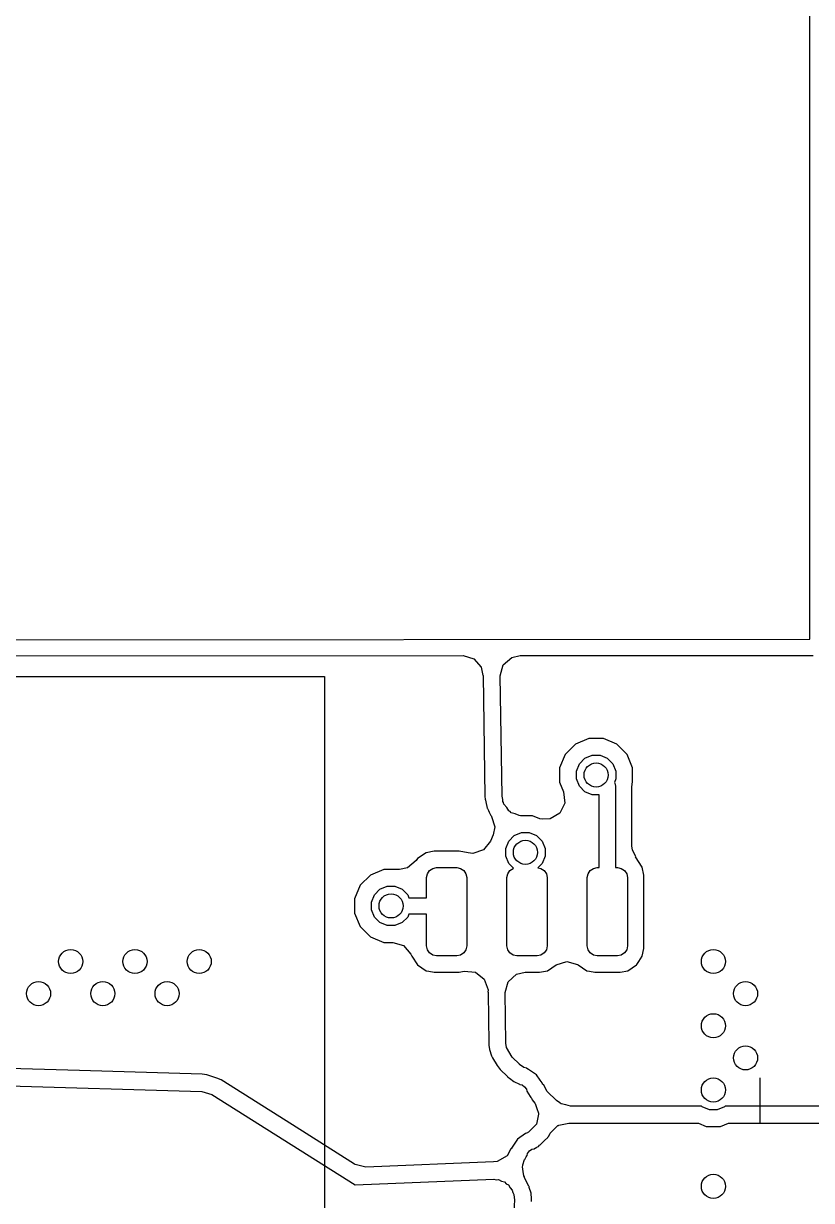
# Model space of a CAD drawing. Extents: x -28 to 25.3, y -6.8 to 48.4.
# Drawn here: x -18.91 to -14.01, y 27.95 to 35.28 of the extents above; entities that cross this region are included whole.
import ezdxf

# ---------------------------------------------------------------- set-up
doc = ezdxf.new("R2010")
doc.units = 0
doc.layers.add('BLACK', color=7, linetype='CONTINUOUS')

msp = doc.modelspace()

# ---------------------------------------------------------------- linework, layer by layer
at = {"layer": 'BLACK', "linetype": 'CONTINUOUS'}
for p, q in [((-14.01547, 31.44826), (-14.01547, 41.81826)), ((-26.415668, 31.441502), (-14.01547, 31.44826)), ((-22.635057, 31.343064), (-16.172959, 31.346585)), ((-16.172959, 31.346585), (-16.105908, 31.326937)), ((-16.105908, 31.326937), (-16.060125, 31.274158)), ((-15.923151, 31.2882), (-15.87106, 31.334764)), ((-15.87106, 31.334764), (-15.817886, 31.346778)), ((-15.817886, 31.346778), (-14.01639, 31.34776)), ((-14.01639, 31.34776), (-14.015606, 31.34776)), ((-14.015606, 31.34776), (-13.995479, 31.34776)), ((-16.060125, 31.274158), (-16.050585, 31.223616)), ((-16.050585, 31.223616), (-16.048954, 31.223641)), ((-16.048954, 31.223641), (-16.0373, 30.469034)), ((-15.941798, 31.220867), (-15.923151, 31.2882)), ((-22.515668, 31.216502), (-17.035668, 31.216502)), ((-17.035668, 31.216502), (-17.035668, 25.936502)), ((-15.930212, 30.470685), (-15.941798, 31.220867)), ((-15.474311, 30.795628), (-15.538194, 30.731745)), ((-15.390843, 30.830202), (-15.474311, 30.795628)), ((-15.390841, 30.830202), (-15.390843, 30.830202)), ((-15.300495, 30.830202), (-15.390841, 30.830202)), ((-15.300494, 30.830202), (-15.300495, 30.830202)), ((-15.217026, 30.795628), (-15.300494, 30.830202)), ((-15.153142, 30.731744), (-15.217026, 30.795628)), ((-15.538194, 30.731745), (-15.572768, 30.648277)), ((-15.415114, 30.707036), (-15.370054, 30.7257)), ((-15.370054, 30.7257), (-15.321282, 30.7257)), ((-15.321282, 30.7257), (-15.276222, 30.707036)), ((-15.118568, 30.648275), (-15.153142, 30.731744)), ((-15.572768, 30.648277), (-15.572768, 30.557928)), ((-15.468266, 30.627488), (-15.449602, 30.672548)), ((-15.449602, 30.672548), (-15.415114, 30.707036)), ((-15.276222, 30.707036), (-15.241734, 30.672548)), ((-15.241734, 30.672548), (-15.22307, 30.627488)), ((-15.118568, 30.557929), (-15.118568, 30.648275)), ((-15.468266, 30.578716), (-15.468266, 30.627488)), ((-15.449602, 30.533656), (-15.468266, 30.578716)), ((-15.22307, 30.578716), (-15.231931, 30.557325)), ((-15.22307, 30.627488), (-15.22307, 30.578716)), ((-15.572768, 30.557928), (-15.547928, 30.497961)), ((-15.547928, 30.497961), (-15.540459, 30.428492)), ((-15.415114, 30.499168), (-15.449602, 30.533656)), ((-15.370054, 30.480504), (-15.415114, 30.499168)), ((-15.231931, 30.557325), (-15.228735, 30.552542)), ((-15.228735, 30.552542), (-15.224868, 30.533102)), ((-15.224868, 30.533102), (-15.224868, 30.026502)), ((-15.122768, 30.524603), (-15.120385, 30.548797)), ((-15.122768, 30.162304), (-15.122768, 30.524603)), ((-15.120385, 30.548797), (-15.118569, 30.557928)), ((-15.118569, 30.557928), (-15.118568, 30.557929)), ((-16.0373, 30.469034), (-16.0373, 30.469032)), ((-16.0373, 30.469032), (-16.035255, 30.451883)), ((-16.035255, 30.451883), (-16.034686, 30.447113)), ((-16.034686, 30.447113), (-16.031967, 30.43506)), ((-16.031967, 30.43506), (-16.031961, 30.435032)), ((-16.031961, 30.435032), (-16.023498, 30.397521)), ((-15.925435, 30.449513), (-15.930212, 30.470685)), ((-15.925538, 30.438825), (-15.925435, 30.449513)), ((-15.921616, 30.43259), (-15.925538, 30.438825)), ((-15.919021, 30.421091), (-15.921616, 30.43259)), ((-15.902098, 30.40156), (-15.919021, 30.421091)), ((-15.540459, 30.428492), (-15.571734, 30.366013)), ((-15.326468, 30.480504), (-15.370054, 30.480504)), ((-15.326468, 30.026502), (-15.326468, 30.480504)), ((-16.023498, 30.397521), (-16.022314, 30.39518)), ((-16.022314, 30.39518), (-16.0197, 30.389676)), ((-16.0197, 30.389676), (-16.016191, 30.381794)), ((-16.016191, 30.381794), (-16.01601, 30.381506)), ((-16.01601, 30.381506), (-16.010308, 30.371424)), ((-16.010308, 30.371424), (-15.999965, 30.35096)), ((-15.999965, 30.35096), (-15.997697, 30.34758)), ((-15.997697, 30.34758), (-15.996771, 30.344641)), ((-15.996771, 30.344641), (-15.99652, 30.344145)), ((-15.99652, 30.344145), (-15.996602, 30.344104)), ((-15.996602, 30.344104), (-15.976693, 30.280942)), ((-15.888336, 30.379683), (-15.902098, 30.40156)), ((-15.879591, 30.375586), (-15.888336, 30.379683)), ((-15.873266, 30.368287), (-15.879591, 30.375586)), ((-15.848472, 30.361007), (-15.873266, 30.368287)), ((-15.825066, 30.350041), (-15.848472, 30.361007)), ((-15.815704, 30.348602), (-15.825066, 30.350041)), ((-15.740495, 30.348602), (-15.815704, 30.348602)), ((-15.696118, 30.330221), (-15.740495, 30.348602)), ((-15.571734, 30.366013), (-15.631822, 30.33036)), ((-15.976693, 30.280942), (-15.986108, 30.231041)), ((-15.681328, 30.327947), (-15.696118, 30.330221)), ((-15.631822, 30.33036), (-15.681328, 30.327947)), ((-15.986108, 30.231041), (-16.002416, 30.19167)), ((-15.889602, 30.190948), (-15.855114, 30.225436)), ((-15.855114, 30.225436), (-15.810054, 30.2441)), ((-15.810054, 30.2441), (-15.761282, 30.2441)), ((-15.761282, 30.2441), (-15.716222, 30.225436)), ((-15.716222, 30.225436), (-15.681734, 30.190948)), ((-16.354379, 30.128602), (-16.402393, 30.119052)), ((-16.196953, 30.128602), (-16.354379, 30.128602)), ((-16.141168, 30.117506), (-16.196953, 30.128602)), ((-16.046257, 30.137267), (-16.112551, 30.115202)), ((-16.002416, 30.19167), (-16.046257, 30.137267)), ((-15.908266, 30.145888), (-15.889602, 30.190948)), ((-15.908266, 30.097116), (-15.908266, 30.145888)), ((-15.681734, 30.190948), (-15.66307, 30.145888)), ((-15.66307, 30.145888), (-15.66307, 30.097116)), ((-15.119934, 30.135946), (-15.122768, 30.162304)), ((-15.097697, 30.095221), (-15.119934, 30.135946)), ((-16.465397, 30.069863), (-16.519009, 30.025058)), ((-16.456839, 30.082673), (-16.465397, 30.069863)), ((-16.402396, 30.119051), (-16.456839, 30.082673)), ((-16.402393, 30.119052), (-16.402396, 30.119051)), ((-16.112551, 30.115202), (-16.141168, 30.117506)), ((-15.889602, 30.052056), (-15.908266, 30.097116)), ((-15.859754, 30.022208), (-15.889602, 30.052056)), ((-15.681734, 30.052056), (-15.708264, 30.025527)), ((-15.66307, 30.097116), (-15.681734, 30.052056)), ((-15.101282, 30.092825), (-15.097697, 30.095221)), ((-15.05812, 30.028231), (-15.101282, 30.092825)), ((-16.750463, 29.98018), (-16.814346, 29.916297)), ((-16.666995, 30.014754), (-16.750463, 29.98018)), ((-16.568499, 30.014754), (-16.666995, 30.014754)), ((-16.519009, 30.025058), (-16.568499, 30.014754)), ((-16.400668, 29.964002), (-16.39591, 29.98792)), ((-16.39591, 29.98792), (-16.382362, 30.008196)), ((-16.382362, 30.008196), (-16.362086, 30.021744)), ((-16.362086, 30.021744), (-16.338168, 30.026502)), ((-16.338168, 30.026502), (-16.213168, 30.026502)), ((-16.213168, 30.026502), (-16.18925, 30.021744)), ((-16.18925, 30.021744), (-16.168974, 30.008196)), ((-16.168974, 30.008196), (-16.155426, 29.98792)), ((-16.155426, 29.98792), (-16.150668, 29.964002)), ((-15.900668, 29.964002), (-15.89591, 29.98792)), ((-15.89591, 29.98792), (-15.882362, 30.008196)), ((-15.882362, 30.008196), (-15.862086, 30.021744)), ((-15.862086, 30.021744), (-15.859754, 30.022208)), ((-15.708264, 30.025527), (-15.68925, 30.021744)), ((-15.68925, 30.021744), (-15.668974, 30.008196)), ((-15.668974, 30.008196), (-15.655426, 29.98792)), ((-15.655426, 29.98792), (-15.650668, 29.964002)), ((-15.400668, 29.964002), (-15.39591, 29.98792)), ((-15.39591, 29.98792), (-15.382362, 30.008196)), ((-15.382362, 30.008196), (-15.362086, 30.021744)), ((-15.362086, 30.021744), (-15.338168, 30.026502)), ((-15.338168, 30.026502), (-15.326468, 30.026502)), ((-15.224868, 30.026502), (-15.213168, 30.026502)), ((-15.213168, 30.026502), (-15.18925, 30.021744)), ((-15.18925, 30.021744), (-15.168974, 30.008196)), ((-15.168974, 30.008196), (-15.155426, 29.98792)), ((-15.155426, 29.98792), (-15.150668, 29.964002)), ((-15.058119, 30.028228), (-15.05812, 30.028231)), ((-15.058118, 30.028226), (-15.058119, 30.028228)), ((-15.048569, 29.980214), (-15.058118, 30.028226)), ((-15.048568, 29.522789), (-15.048569, 29.980214)), ((-16.814346, 29.916297), (-16.84892, 29.832829)), ((-16.691266, 29.891588), (-16.646206, 29.910252)), ((-16.646206, 29.910252), (-16.597434, 29.910252)), ((-16.597434, 29.910252), (-16.552374, 29.891588)), ((-16.400668, 29.838454), (-16.400668, 29.964002)), ((-16.150668, 29.964002), (-16.150668, 29.539002)), ((-15.900668, 29.539002), (-15.900668, 29.964002)), ((-15.650668, 29.964002), (-15.650668, 29.539002)), ((-15.400668, 29.539002), (-15.400668, 29.964002)), ((-15.150668, 29.964002), (-15.150668, 29.539002)), ((-16.84892, 29.832829), (-16.84892, 29.832827)), ((-16.84892, 29.832827), (-16.84892, 29.742481)), ((-16.744418, 29.81204), (-16.725754, 29.8571)), ((-16.725754, 29.8571), (-16.691266, 29.891588)), ((-16.552374, 29.891588), (-16.517886, 29.8571)), ((-16.517886, 29.8571), (-16.510163, 29.838454)), ((-16.510163, 29.838454), (-16.400668, 29.838454)), ((-16.744418, 29.763268), (-16.744418, 29.81204)), ((-16.725754, 29.718208), (-16.744418, 29.763268)), ((-16.84892, 29.742481), (-16.814346, 29.659012)), ((-16.691266, 29.68372), (-16.725754, 29.718208)), ((-16.646206, 29.665056), (-16.691266, 29.68372)), ((-16.552374, 29.68372), (-16.597434, 29.665056)), ((-16.517886, 29.718208), (-16.552374, 29.68372)), ((-16.510163, 29.736854), (-16.517886, 29.718208)), ((-16.400668, 29.736854), (-16.510163, 29.736854)), ((-16.400668, 29.539002), (-16.400668, 29.736854)), ((-16.814346, 29.659012), (-16.750462, 29.595128)), ((-16.597434, 29.665056), (-16.646206, 29.665056)), ((-16.750462, 29.595128), (-16.666993, 29.560554)), ((-16.666993, 29.560554), (-16.666991, 29.560554)), ((-16.666991, 29.560554), (-16.611601, 29.560554)), ((-16.611601, 29.560554), (-16.544562, 29.540869)), ((-16.544562, 29.540869), (-16.498807, 29.488065)), ((-16.39591, 29.515084), (-16.400668, 29.539002)), ((-16.150668, 29.539002), (-16.155426, 29.515084)), ((-15.89591, 29.515084), (-15.900668, 29.539002)), ((-15.650668, 29.539002), (-15.655426, 29.515084)), ((-15.39591, 29.515084), (-15.400668, 29.539002)), ((-15.150668, 29.539002), (-15.155426, 29.515084)), ((-16.498807, 29.488065), (-16.497037, 29.484)), ((-16.497037, 29.484), (-16.493217, 29.474775)), ((-16.493217, 29.474775), (-16.456838, 29.420331)), ((-16.382362, 29.494808), (-16.39591, 29.515084)), ((-16.362086, 29.48126), (-16.382362, 29.494808)), ((-16.338168, 29.476502), (-16.362086, 29.48126)), ((-16.213168, 29.476502), (-16.338168, 29.476502)), ((-16.18925, 29.48126), (-16.213168, 29.476502)), ((-16.168974, 29.494808), (-16.18925, 29.48126)), ((-16.155426, 29.515084), (-16.168974, 29.494808)), ((-15.882362, 29.494808), (-15.89591, 29.515084)), ((-15.862086, 29.48126), (-15.882362, 29.494808)), ((-15.838168, 29.476502), (-15.862086, 29.48126)), ((-15.713168, 29.476502), (-15.838168, 29.476502)), ((-15.68925, 29.48126), (-15.713168, 29.476502)), ((-15.668974, 29.494808), (-15.68925, 29.48126)), ((-15.655426, 29.515084), (-15.668974, 29.494808)), ((-15.382362, 29.494808), (-15.39591, 29.515084)), ((-15.362086, 29.48126), (-15.382362, 29.494808)), ((-15.338168, 29.476502), (-15.362086, 29.48126)), ((-15.213168, 29.476502), (-15.338168, 29.476502)), ((-15.18925, 29.48126), (-15.213168, 29.476502)), ((-15.168974, 29.494808), (-15.18925, 29.48126)), ((-15.155426, 29.515084), (-15.168974, 29.494808)), ((-15.080575, 29.441169), (-15.058118, 29.474778)), ((-15.058118, 29.474778), (-15.048568, 29.522789)), ((-16.456838, 29.420331), (-16.402395, 29.383954)), ((-15.648944, 29.383952), (-15.594559, 29.420292)), ((-15.594559, 29.420292), (-15.527882, 29.441169)), ((-15.527882, 29.441169), (-15.460502, 29.422685)), ((-15.460502, 29.422685), (-15.456778, 29.420291)), ((-15.456778, 29.420291), (-15.402395, 29.383954)), ((-15.148944, 29.383952), (-15.094498, 29.420332)), ((-15.094498, 29.420332), (-15.092925, 29.422685)), ((-15.092925, 29.422685), (-15.080575, 29.441169)), ((-16.402395, 29.383954), (-16.402392, 29.383952)), ((-16.402392, 29.383952), (-16.402389, 29.383952)), ((-16.402389, 29.383952), (-16.402388, 29.383951)), ((-16.402388, 29.383951), (-16.386244, 29.38074)), ((-16.386244, 29.38074), (-16.354381, 29.374402)), ((-16.354381, 29.374402), (-16.196956, 29.374403)), ((-16.196956, 29.374403), (-16.166076, 29.380545)), ((-16.166076, 29.380545), (-16.096487, 29.374318)), ((-16.096487, 29.374318), (-16.04131, 29.331456)), ((-16.04131, 29.331456), (-16.018065, 29.265566)), ((-15.892689, 29.315824), (-15.840598, 29.362389)), ((-15.840598, 29.362389), (-15.787354, 29.374403)), ((-15.787354, 29.374403), (-15.696956, 29.374403)), ((-15.696956, 29.374403), (-15.648944, 29.383952)), ((-15.402395, 29.383954), (-15.402392, 29.383952)), ((-15.402392, 29.383952), (-15.402389, 29.383952)), ((-15.402389, 29.383952), (-15.402388, 29.383951)), ((-15.402388, 29.383951), (-15.386244, 29.38074)), ((-15.386244, 29.38074), (-15.354381, 29.374402)), ((-15.354381, 29.374402), (-15.196956, 29.374403)), ((-15.196956, 29.374403), (-15.148944, 29.383952)), ((-16.018065, 29.265566), (-16.018591, 29.251273)), ((-16.018591, 29.251273), (-16.018176, 29.251249)), ((-16.018176, 29.251249), (-16.018424, 29.246835)), ((-16.018424, 29.246835), (-16.013548, 28.931124)), ((-15.911336, 29.248489), (-15.892689, 29.315824)), ((-15.90646, 28.932782), (-15.911336, 29.248489)), ((-18.560017, 28.761967), (-22.632786, 28.881519)), ((-16.013548, 28.931124), (-16.012765, 28.919762)), ((-16.012765, 28.919762), (-16.012763, 28.919744)), ((-16.012763, 28.919744), (-16.009551, 28.893556)), ((-16.009551, 28.893556), (-15.996493, 28.853909)), ((-15.903248, 28.906594), (-15.90646, 28.932782)), ((-15.868877, 28.845762), (-15.903248, 28.906594)), ((-15.996493, 28.853909), (-15.990011, 28.842437)), ((-15.990011, 28.842437), (-15.96212, 28.793074)), ((-15.823201, 28.801391), (-15.868877, 28.845762)), ((-22.635928, 28.774465), (-17.799514, 28.632496)), ((-17.796369, 28.73955), (-18.560017, 28.761967)), ((-17.796364, 28.739549), (-17.796369, 28.73955)), ((-17.768286, 28.734942), (-17.796364, 28.739549)), ((-17.768277, 28.73494), (-17.768286, 28.734942)), ((-17.705796, 28.715892), (-17.768277, 28.73494)), ((-15.96212, 28.793074), (-15.943509, 28.768948)), ((-15.943509, 28.768948), (-15.943507, 28.768946)), ((-15.943507, 28.768946), (-15.943503, 28.768941)), ((-15.943503, 28.768941), (-15.897827, 28.72457)), ((-15.822905, 28.801105), (-15.823201, 28.801391)), ((-15.822556, 28.800923), (-15.822905, 28.801105)), ((-15.794644, 28.780652), (-15.822556, 28.800923)), ((-15.776972, 28.777075), (-15.794644, 28.780652)), ((-15.777602, 28.77445), (-15.776597, 28.776879)), ((-15.766322, 28.769778), (-15.777602, 28.77445)), ((-15.776597, 28.776879), (-15.776972, 28.777075)), ((-15.71601, 28.736161), (-15.766322, 28.769778)), ((-15.693549, 28.702544), (-15.71601, 28.736161)), ((-17.679913, 28.704047), (-17.705797, 28.715892)), ((-17.705797, 28.715892), (-17.705796, 28.715892)), ((-17.67991, 28.704045), (-17.679913, 28.704047)), ((-17.679908, 28.704044), (-17.67991, 28.704045)), ((-17.235234, 28.423706), (-17.679908, 28.704044)), ((-15.897827, 28.72457), (-15.89762, 28.72437)), ((-15.89762, 28.72437), (-15.897324, 28.724084)), ((-15.897324, 28.724084), (-15.884876, 28.715113)), ((-15.884876, 28.715113), (-15.885491, 28.714265)), ((-15.885491, 28.714265), (-15.857579, 28.693994)), ((-15.857579, 28.693994), (-15.822989, 28.6788)), ((-15.822989, 28.6788), (-15.820003, 28.676712)), ((-15.820003, 28.676712), (-15.818585, 28.675501)), ((-15.818585, 28.675501), (-15.817816, 28.675183)), ((-15.817816, 28.675183), (-15.817331, 28.674844)), ((-15.817331, 28.674844), (-15.806534, 28.672696)), ((-15.806534, 28.672696), (-15.790313, 28.661857)), ((-15.790313, 28.661857), (-15.779474, 28.645636)), ((-15.682393, 28.685849), (-15.693549, 28.702544)), ((-15.682393, 28.685847), (-15.682393, 28.685849)), ((-15.677719, 28.674564), (-15.682393, 28.685847)), ((-15.67403, 28.676093), (-15.677719, 28.674564)), ((-15.649469, 28.632623), (-15.67403, 28.676093)), ((-14.325668, 28.717082), (-14.325668, 28.435922)), ((-17.799514, 28.632496), (-17.737025, 28.613445)), ((-17.737025, 28.613445), (-16.845668, 28.051502)), ((-15.779474, 28.645636), (-15.777238, 28.634393)), ((-15.777238, 28.634393), (-15.777053, 28.634208)), ((-15.777053, 28.634208), (-15.756215, 28.600212)), ((-15.756215, 28.600212), (-15.752015, 28.595211)), ((-15.752015, 28.595211), (-15.748559, 28.59028)), ((-15.748559, 28.59028), (-15.742715, 28.579938)), ((-15.591756, 28.576559), (-15.649469, 28.632623)), ((-15.742715, 28.579938), (-15.727331, 28.559997)), ((-15.727331, 28.559997), (-15.725705, 28.557677)), ((-15.725705, 28.557677), (-15.715393, 28.527149)), ((-15.715393, 28.527149), (-15.703701, 28.497137)), ((-15.572394, 28.561187), (-15.591756, 28.576559)), ((-15.569363, 28.560297), (-15.572394, 28.561187)), ((-15.563198, 28.55582), (-15.569363, 28.560297)), ((-15.533967, 28.549904), (-15.563198, 28.55582)), ((-15.505355, 28.541502), (-15.533967, 28.549904)), ((-14.689048, 28.541502), (-15.505355, 28.541502)), ((-14.685114, 28.537568), (-14.689048, 28.541502)), ((-14.640054, 28.518904), (-14.685114, 28.537568)), ((-14.591282, 28.518904), (-14.640054, 28.518904)), ((-14.546222, 28.537568), (-14.591282, 28.518904)), ((-14.542288, 28.541502), (-14.546222, 28.537568)), ((-13.065853, 28.541502), (-14.542288, 28.541502)), ((-15.711173, 28.460228), (-15.717563, 28.428657)), ((-15.703344, 28.491482), (-15.711173, 28.460228)), ((-15.703701, 28.497137), (-15.704284, 28.494262)), ((-15.704284, 28.494262), (-15.703344, 28.491482)), ((-16.849289, 28.180393), (-17.235234, 28.423706)), ((-15.785016, 28.369778), (-15.835326, 28.336161)), ((-15.779794, 28.37194), (-15.785016, 28.369778)), ((-15.772033, 28.375723), (-15.779794, 28.37194)), ((-15.771244, 28.375868), (-15.772033, 28.375723)), ((-15.770717, 28.376364), (-15.771244, 28.375868)), ((-15.766248, 28.378541), (-15.770717, 28.376364)), ((-15.7438, 28.40165), (-15.766248, 28.378541)), ((-15.72032, 28.423706), (-15.7438, 28.40165)), ((-15.719607, 28.426554), (-15.72032, 28.423706)), ((-15.717563, 28.428657), (-15.719607, 28.426554)), ((-15.640762, 28.354011), (-15.631116, 28.372299)), ((-15.631116, 28.372299), (-15.629516, 28.37499)), ((-15.629516, 28.37499), (-15.606151, 28.396718)), ((-15.606151, 28.396718), (-15.583904, 28.419616)), ((-15.583904, 28.419616), (-15.580734, 28.420354)), ((-15.580734, 28.420354), (-15.57835, 28.42257)), ((-15.57835, 28.42257), (-15.546945, 28.428217)), ((-15.546945, 28.428217), (-15.515852, 28.435451)), ((-15.515852, 28.435451), (-15.50998, 28.434862)), ((-15.50998, 28.434862), (-15.509583, 28.434933)), ((-15.509583, 28.434933), (-15.50923, 28.434787)), ((-15.50923, 28.434787), (-15.505511, 28.434414)), ((-15.505511, 28.434414), (-15.505357, 28.434403)), ((-15.505357, 28.434403), (-15.505355, 28.434402)), ((-15.505355, 28.434402), (-14.709125, 28.434402)), ((-14.709125, 28.434402), (-14.660841, 28.414402)), ((-14.660841, 28.414402), (-14.570495, 28.414402)), ((-14.570495, 28.414402), (-14.522211, 28.434402)), ((-14.522211, 28.434402), (-13.065853, 28.434402)), ((-15.835326, 28.336161), (-15.868944, 28.285848)), ((-15.703386, 28.290039), (-15.698064, 28.297535)), ((-15.698064, 28.297535), (-15.694031, 28.300584)), ((-15.694031, 28.300584), (-15.689426, 28.303917)), ((-15.689426, 28.303917), (-15.67064, 28.323257)), ((-15.67064, 28.323257), (-15.666619, 28.32721)), ((-15.666619, 28.32721), (-15.646993, 28.345645)), ((-15.646993, 28.345645), (-15.64699, 28.345651)), ((-15.64699, 28.345651), (-15.64683, 28.345851)), ((-15.64683, 28.345851), (-15.643076, 28.35217)), ((-15.643076, 28.35217), (-15.642806, 28.351908)), ((-15.642806, 28.351908), (-15.640762, 28.354011)), ((-15.899938, 28.230942), (-15.960655, 28.19637)), ((-15.876496, 28.275755), (-15.899938, 28.230942)), ((-15.873618, 28.274563), (-15.876496, 28.275755)), ((-15.868944, 28.285848), (-15.873618, 28.274563)), ((-15.790253, 28.209565), (-15.783491, 28.220964)), ((-15.783491, 28.220964), (-15.780548, 28.22537)), ((-15.780548, 28.22537), (-15.77611, 28.231231)), ((-15.77611, 28.231231), (-15.774672, 28.233579)), ((-15.774672, 28.233579), (-15.774669, 28.233581)), ((-15.774669, 28.233581), (-15.774668, 28.233585)), ((-15.774668, 28.233585), (-15.77459, 28.233711)), ((-15.77459, 28.233711), (-15.774156, 28.234107)), ((-15.774156, 28.234107), (-15.771862, 28.245636)), ((-15.771862, 28.245636), (-15.761023, 28.261857)), ((-15.761023, 28.261857), (-15.744802, 28.272696)), ((-15.744802, 28.272696), (-15.730248, 28.275592)), ((-15.730248, 28.275592), (-15.723223, 28.280358)), ((-15.723223, 28.280358), (-15.723199, 28.28038)), ((-15.723199, 28.28038), (-15.719345, 28.282257)), ((-15.719345, 28.282257), (-15.719336, 28.282265)), ((-15.719336, 28.282265), (-15.714512, 28.284615)), ((-15.714512, 28.284615), (-15.714512, 28.284616)), ((-15.714512, 28.284616), (-15.71451, 28.284616)), ((-15.71451, 28.284616), (-15.703386, 28.290039)), ((-16.845977, 28.178376), (-16.849289, 28.180393)), ((-16.778204, 28.161387), (-16.845977, 28.178376)), ((-15.984211, 28.193147), (-16.778204, 28.161387)), ((-15.960655, 28.19637), (-15.984211, 28.193147)), ((-15.804111, 28.163032), (-15.801816, 28.170806)), ((-15.798591, 28.134815), (-15.804111, 28.163032)), ((-15.80226, 28.175766), (-15.790524, 28.209047)), ((-15.801816, 28.170806), (-15.80226, 28.175766)), ((-15.790524, 28.209047), (-15.790253, 28.209565)), ((-16.845668, 28.051502), (-15.982786, 28.086018)), ((-15.982786, 28.086018), (-15.967951, 28.082299)), ((-15.967951, 28.082299), (-15.952709, 28.083545)), ((-15.952709, 28.083545), (-15.934754, 28.073978)), ((-15.934754, 28.073978), (-15.915015, 28.069029)), ((-15.796025, 28.106175), (-15.798591, 28.134815)), ((-15.791967, 28.100952), (-15.796025, 28.106175)), ((-15.790697, 28.094462), (-15.791967, 28.100952)), ((-15.763465, 28.041998), (-15.790697, 28.094462)), ((-15.915015, 28.069029), (-15.904546, 28.05788)), ((-15.904546, 28.05788), (-15.891048, 28.050687)), ((-15.891048, 28.050687), (-15.881116, 28.032929)), ((-15.881116, 28.032929), (-15.867187, 28.018096)), ((-15.867187, 28.018096), (-15.863892, 28.002136)), ((-15.863892, 28.002136), (-15.856941, 27.989708)), ((-15.762299, 28.039751), (-15.763465, 28.041998)), ((-15.761276, 28.034793), (-15.762299, 28.039751)), ((-15.750197, 27.998438), (-15.761276, 28.034793)), ((-15.74732, 27.963261), (-15.750197, 27.998438)), ((-15.854064, 27.954531), (-15.860093, 27.856165)), ((-15.856941, 27.989708), (-15.854064, 27.954531)), ((-15.747165, 27.947979), (-15.74732, 27.963261))]:
    msp.add_line(p, q, dxfattribs=at)
at = {"layer": 'BLACK'}
for centre in [(-15.345668, 30.603102), (-15.785668, 30.121502), (-16.62182, 29.787654), (-18.615668, 29.441502), (-18.215668, 29.441502), (-17.815668, 29.441502), (-14.615668, 29.441502), (-18.815668, 29.241502), (-18.415668, 29.241502), (-18.015668, 29.241502), (-14.415668, 29.241502), (-14.615668, 29.041502), (-14.415668, 28.841502), (-14.615668, 28.641502), (-14.615668, 28.041502)]:
    msp.add_circle(centre, 0.075, dxfattribs=at)

doc.saveas('drawing.dxf')
